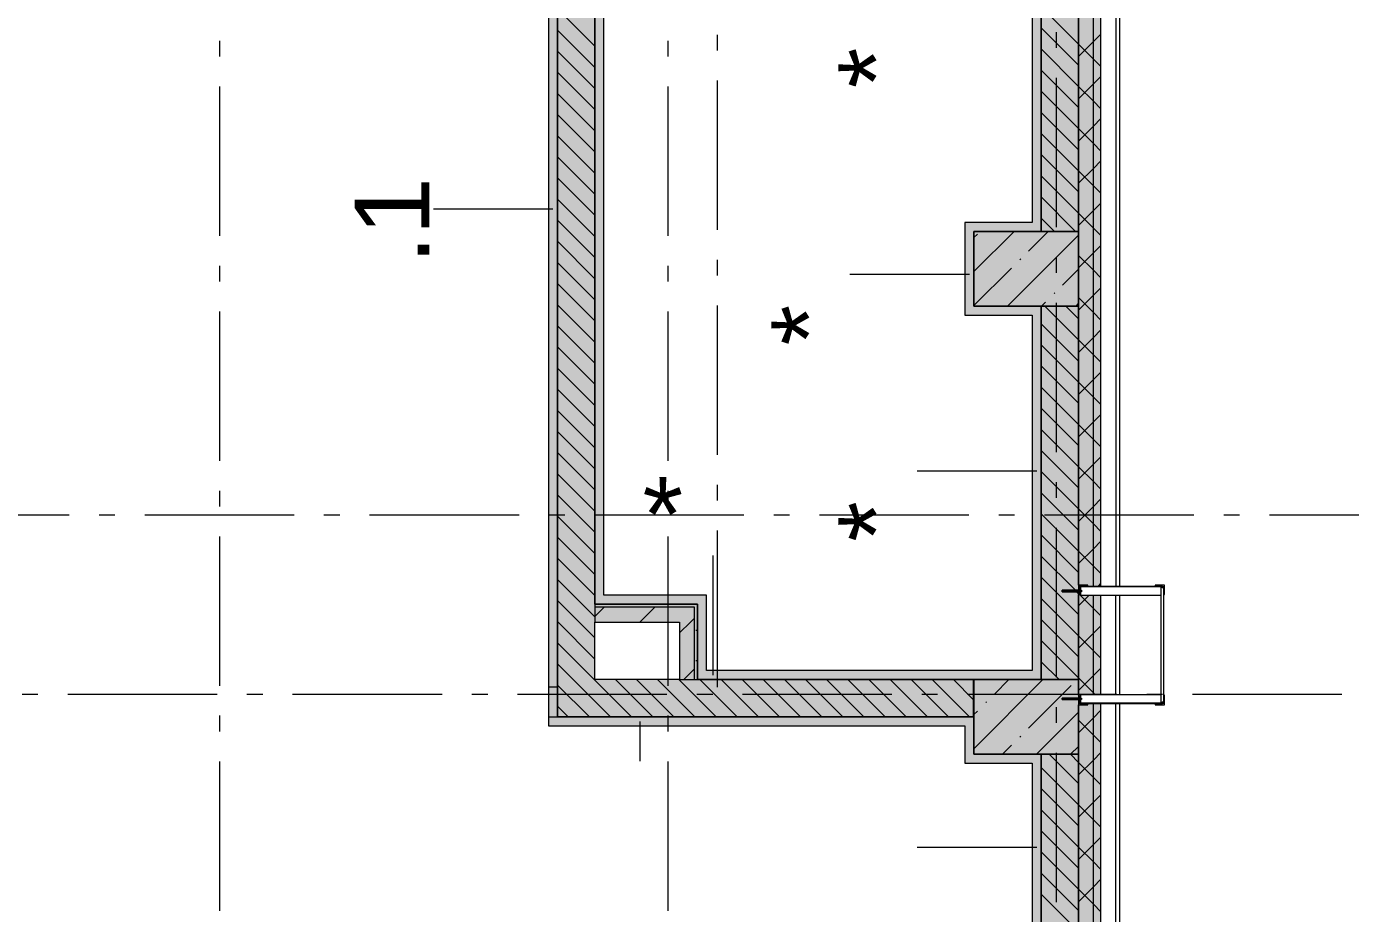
# Model space of a CAD drawing. Header units: millimetres. Extents: x -537608 to 253996, y -217170 to 186033.
# Drawn here: x -297869 to -289005, y 168456 to 174393 of the extents above; entities that cross this region are included whole.
import ezdxf

# ---------------------------------------------------------------- set-up
doc = ezdxf.new("R2010")
doc.units = ezdxf.units.MM
doc.layers.add('PDF _Геометрия', color=7, linetype='Continuous')
doc.layers.add('PDF _Текст', color=7, linetype='Continuous')
doc.layers.add('PDF _Сплошная заливка', color=7, linetype='Continuous', true_color=0xffffff)
doc.styles.add('PDF GOST-Common', font='arial.ttf')

msp = doc.modelspace()

# ---------------------------------------------------------------- hatches: boundary and pattern name
at = {"layer": 'PDF _Сплошная заливка', "transparency": 33554559}
h = msp.add_hatch(color=256, dxfattribs=at)
h.paths.add_polyline_path([(-290676.1843, 161221.2533), (-290676.1843, 162024.3157), (-290726.1845, 162024.3157), (-290726.1845, 161221.2533)], flags=0)
h.paths.add_polyline_path([(-290726.1845, 163724.3157), (-290676.1843, 163724.3157), (-290676.1843, 169859.4518), (-290726.1845, 169859.4518), (-290726.1845, 164787.9351)], flags=0)
h.paths.add_polyline_path([(-290676.1843, 169922.4514), (-290676.1843, 170584.4502), (-290726.1845, 170584.4502), (-290726.1845, 169922.4514), (-290705.921, 169922.4514)], flags=0)
h.paths.add_polyline_path([(-290726.1845, 170647.45), (-290676.1843, 170647.45), (-290676.1843, 179121.2511), (-290726.1845, 179121.2511), (-290726.1845, 170805.5026)], flags=0)
h = msp.add_hatch(color=256, dxfattribs=at)
h.paths.add_polyline_path([(-290826.1849, 161121.2529), (-290726.1845, 161121.2529), (-290726.1845, 162024.3157), (-290826.1849, 162024.3157), (-290826.1849, 161248.1888)], flags=0)
h.paths.add_polyline_path([(-290826.1849, 169853.4515), (-290811.1831, 169859.4518), (-290811.1831, 169888.1227), (-290820.1824, 169888.1227), (-290823.4119, 169859.4518)], flags=0)
h.paths.add_polyline_path([(-290726.1845, 163724.3157), (-290726.1845, 169859.4518), (-290765.4802, 169859.4518), (-290763.1809, 169853.4515), (-290826.1849, 169853.4515), (-290826.1849, 163724.3157)], flags=0)
h.paths.add_polyline_path([(-290811.1831, 169896.7818), (-290811.1831, 169922.4514), (-290726.1845, 169922.4514), (-290726.1845, 170584.4502), (-290811.1831, 170584.4502), (-290811.1831, 170610.1221), (-290820.1824, 170610.1221), (-290820.1824, 170592.752), (-290826.1849, 170590.4526), (-290826.1849, 169916.4512), (-290820.1824, 169914.1518), (-290820.1824, 169896.7818)], flags=0)
h.paths.add_polyline_path([(-290811.1831, 170618.7813), (-290813.181, 170647.45), (-290826.1849, 170653.4524), (-290820.1824, 170640.4529), (-290820.1824, 170618.7813)], flags=0)
h.paths.add_polyline_path([(-290765.4802, 170647.45), (-290726.1845, 170647.45), (-290726.1845, 179021.2507), (-290826.1849, 179021.2507), (-290826.1849, 170653.4524), (-290763.1809, 170653.4524)], flags=0)
at = {"layer": 'PDF _Сплошная заливка', "true_color": 0xd225fe, "transparency": 33554559}
msp.add_hatch(color=200, dxfattribs=at).paths.add_polyline_path([(-294374.4332, 169771.2517), (-294314.4346, 169771.2517), (-294314.4346, 178711.2512), (-294374.4332, 178711.2512), (-294374.4332, 171867.4254)])
at = {"layer": 'PDF _Сплошная заливка', "transparency": 33554559}
h = msp.add_hatch(color=256, dxfattribs=at)
h.paths.add_polyline_path([(-290880.9044, 161121.2529), (-290826.1849, 161121.2529), (-290826.1849, 161966.2527), (-291076.1773, 161966.2527), (-291076.1773, 161121.2529)], flags=0)
h.paths.add_polyline_path([(-290826.1849, 163786.2519), (-290826.1849, 164020.9045), (-291076.1773, 164020.9045), (-291076.1773, 163786.2519), (-290880.9044, 163786.2519)], flags=0)
h.paths.add_polyline_path([(-290880.9044, 164520.9064), (-290826.1849, 164520.9064), (-290826.1849, 167370.9045), (-291076.1773, 167370.9045), (-291076.1773, 164520.9064)], flags=0)
h.paths.add_polyline_path([(-290826.1849, 167870.9042), (-290826.1849, 169521.2529), (-291076.1773, 169521.2529), (-291076.1773, 167870.9042)], flags=0)
h.paths.add_polyline_path([(-291076.1773, 170021.2527), (-290826.1849, 170021.2527), (-290826.1849, 170610.1221), (-290935.1846, 170613.1577), (-290935.1846, 170618.7813), (-290826.1849, 170618.7813), (-290826.1849, 172521.2515), (-291076.1773, 172521.2515), (-291076.1773, 170097.5512)], flags=0)
h.paths.add_polyline_path([(-290826.1849, 173021.2491), (-290826.1849, 175521.2502), (-291076.1773, 175521.2502), (-291076.1773, 173021.2491)], flags=0)
h.paths.add_polyline_path([(-291076.1773, 176021.2521), (-290826.1849, 176021.2521), (-290826.1849, 178461.2503), (-291076.1773, 178461.2503), (-291076.1773, 177531.0151)], flags=0)
at = {"layer": 'PDF _Сплошная заливка', "true_color": 0x56bc34, "transparency": 33554559}
for points in [[(-291136.1843, 173021.2491), (-291136.1843, 173081.252), (-291586.1775, 173081.252), (-291586.1775, 173021.2491), (-291526.179, 173021.2491)], [(-291136.1843, 172461.253), (-291076.1773, 172461.253), (-291076.1773, 172521.2515), (-291526.179, 172521.2515), (-291526.179, 172461.253)], [(-291136.1843, 170021.2527), (-291136.1843, 170081.2512), (-293376.1775, 170081.2512), (-293376.1775, 170021.2527), (-291298.3448, 170021.2527)]]:
    msp.add_hatch(color=85, dxfattribs=at).paths.add_polyline_path(points)
at = {"layer": 'PDF _Сплошная заливка', "transparency": 33554559}
for points in [[(-293396.1828, 170506.2507), (-293376.1775, 170506.2507), (-293376.1775, 170526.2516), (-294064.4337, 170526.2516), (-294064.4337, 170506.2507)], [(-293496.1831, 170406.2503), (-293396.1828, 170406.2503), (-293396.1828, 170506.2507), (-294064.4337, 170506.2507), (-294064.4337, 170406.2503)], [(-293396.1828, 170021.2527), (-293376.1775, 170021.2527), (-293376.1775, 170506.2507), (-293396.1828, 170506.2507), (-293396.1828, 170406.2503)], [(-291586.1775, 169771.2517), (-291529.4342, 169771.2517), (-291529.4342, 170021.2527), (-294064.4337, 170021.2527), (-294064.4337, 169771.2517), (-291715.7767, 169771.2517)], [(-290826.1849, 169521.2529), (-290826.1849, 169888.1227), (-290935.1846, 169891.1583), (-290935.1846, 169896.7818), (-290826.1849, 169896.7818), (-290826.1849, 170021.2527), (-291526.179, 170021.2527), (-291526.179, 169521.2529), (-290880.9044, 169521.2529)]]:
    msp.add_hatch(color=256, dxfattribs=at).paths.add_polyline_path(points)
at = {"layer": 'PDF _Сплошная заливка', "true_color": 0xff7d7d, "transparency": 33554559}
for points in [[(-291586.1775, 169711.251), (-291586.1775, 169771.2517), (-294374.4332, 169771.2517), (-294374.4332, 169711.251), (-291715.7767, 169711.251)], [(-291136.1843, 167930.9049), (-291076.1773, 167930.9049), (-291076.1773, 169521.2529), (-291136.1843, 169521.2529), (-291136.1843, 169035.6284)]]:
    msp.add_hatch(color=11, dxfattribs=at).paths.add_polyline_path(points)

# ---------------------------------------------------------------- linework, layer by layer
at = {"layer": 'PDF _Геометрия', "lineweight": 9}
for p, q in [((-290826.1849, 179021.2507), (-290826.1849, 170653.4524)), ((-290726.1845, 170647.45), (-290726.1845, 179021.2507)), ((-290676.1843, 170647.45), (-290676.1843, 179021.2507)), ((-290576.1839, 179021.2507), (-290576.1839, 170647.45)), ((-290549.1773, 170647.45), (-290549.1773, 179021.2507)), ((-294374.4332, 178711.2512), (-294374.4332, 169771.2517)), ((-294314.4346, 178711.2512), (-294314.4346, 169771.2517)), ((-294314.4346, 169771.2517), (-294314.4346, 178711.2512)), ((-294064.4337, 178711.2512), (-294064.4337, 170526.2516)), ((-294064.4337, 170526.2516), (-294064.4337, 178711.2512)), ((-294004.4352, 170586.2501), (-294004.4352, 178711.2512)), ((-291076.1773, 175521.2502), (-291076.1773, 173021.2491)), ((-290826.1849, 173021.2491), (-290826.1849, 175521.2502)), ((-291136.1843, 175461.2517), (-291136.1843, 173081.252)), ((-291076.1773, 173021.2491), (-291076.1773, 175461.2517)), ((-290826.1849, 174274.8537), (-291076.1773, 174524.8547)), ((-294064.4337, 174260.4203), (-294314.4346, 174510.4213)), ((-294064.4337, 174118.9971), (-294314.4346, 174368.998)), ((-290826.1849, 174133.4348), (-291076.1773, 174383.4358)), ((-290826.1849, 174191.5947), (-290726.1845, 174291.5951)), ((-290726.1845, 174174.8533), (-290826.1849, 174274.8537)), ((-290726.1845, 174291.5951), (-290676.1843, 174341.5952)), ((-294064.4337, 173977.5782), (-294314.4346, 174227.5791)), ((-290826.1849, 173992.0116), (-291076.1773, 174242.0125)), ((-290676.1843, 174124.8574), (-290726.1845, 174174.8533)), ((-294064.4337, 173836.155), (-294314.4346, 174086.156)), ((-290826.1849, 173850.5926), (-291076.1773, 174100.5894)), ((-290826.1849, 173908.7525), (-290726.1845, 174008.753)), ((-290726.1845, 173892.0112), (-290826.1849, 173992.0116)), ((-290726.1845, 174008.753), (-290676.1843, 174058.7531)), ((-294064.4337, 173694.7361), (-294314.4346, 173944.737)), ((-290826.1849, 173709.1695), (-291076.1773, 173959.1704)), ((-290826.1849, 173567.7506), (-291076.1773, 173817.7472)), ((-290676.1843, 173842.011), (-290726.1845, 173892.0112)), ((-294064.4337, 173553.3128), (-294314.4346, 173803.3138)), ((-290826.1849, 173625.9105), (-290726.1845, 173725.9108)), ((-290726.1845, 173725.9108), (-290676.1843, 173775.9111)), ((-294064.4337, 173411.894), (-294314.4346, 173661.8906)), ((-290826.1849, 173426.3273), (-291076.1773, 173676.3283)), ((-290726.1845, 173609.1691), (-290826.1849, 173709.1695)), ((-290676.1843, 173559.1689), (-290726.1845, 173609.1691)), ((-294064.4337, 173270.4707), (-294314.4346, 173520.4717)), ((-290826.1849, 173284.9042), (-291076.1773, 173534.9051)), ((-290726.1845, 173443.0644), (-290676.1843, 173493.0646)), ((-294064.4337, 173129.0518), (-294314.4346, 173379.0485)), ((-290826.1849, 173143.4852), (-291076.1773, 173393.4862)), ((-290826.1849, 173343.0684), (-290726.1845, 173443.0644)), ((-290726.1845, 173326.327), (-290826.1849, 173426.3273)), ((-290676.1843, 173276.3268), (-290726.1845, 173326.327)), ((-294064.4337, 172987.6287), (-294314.4346, 173237.6296)), ((-290845.372, 173021.2491), (-291076.1773, 173252.063)), ((-290726.1845, 173160.2223), (-290676.1843, 173210.2225)), ((-294344.4382, 173169.6307), (-295144.4326, 173169.6307)), ((-290986.7866, 173021.2491), (-291076.1773, 173110.6441)), ((-290826.1849, 173060.2219), (-290726.1845, 173160.2223)), ((-290726.1845, 173043.4849), (-290826.1849, 173143.4852)), ((-294064.4337, 172846.2054), (-294314.4346, 173096.2064)), ((-291136.1843, 173081.252), (-291586.1775, 173081.252)), ((-291586.1775, 173081.252), (-291586.1775, 173021.2491)), ((-291586.1775, 173021.2491), (-291586.1775, 172461.253)), ((-291526.179, 172752.44), (-291257.3698, 173021.2491)), ((-291076.1773, 173021.2491), (-291526.179, 173021.2491)), ((-291526.179, 173021.2491), (-291526.179, 172521.2515)), ((-291526.179, 172521.2515), (-291526.179, 173021.2491)), ((-291526.179, 173021.2491), (-291136.1843, 173021.2491)), ((-291160.9606, 172889.5616), (-291029.2773, 173021.2491)), ((-291136.1843, 173021.2491), (-291076.1773, 173021.2491)), ((-291076.1773, 173021.2491), (-290826.1849, 173021.2491)), ((-290826.1849, 173021.2491), (-291076.1773, 173021.2491)), ((-290826.1849, 172521.2515), (-290826.1849, 173021.2491)), ((-290676.1843, 172993.4846), (-290726.1845, 173043.4849)), ((-294064.4337, 172704.7865), (-294314.4346, 172954.7874)), ((-291526.179, 172980.5411), (-291503.1079, 173003.6121)), ((-291301.1781, 172521.2515), (-290826.1849, 172996.2447)), ((-290726.1845, 172877.3801), (-290676.1843, 172927.3804)), ((-291217.988, 172832.5384), (-291213.2429, 172837.2793)), ((-290826.1849, 172777.3798), (-290726.1845, 172877.3801)), ((-290726.1845, 172760.6427), (-290826.1849, 172860.6431)), ((-294064.4337, 172563.3633), (-294314.4346, 172813.3643)), ((-291526.179, 172524.3432), (-291275.0068, 172775.5154)), ((-290932.8594, 172661.4648), (-290826.1849, 172768.148)), ((-290676.1843, 172710.6425), (-290726.1845, 172760.6427)), ((-294064.4337, 172421.9444), (-294314.4346, 172671.941)), ((-291556.1826, 172731.6123), (-292356.177, 172731.6123)), ((-290989.8869, 172604.4417), (-290985.1417, 172609.1825)), ((-290826.1849, 172494.5377), (-290726.1845, 172594.5381)), ((-290726.1845, 172477.8006), (-290826.1849, 172577.801)), ((-290726.1845, 172594.5381), (-290676.1843, 172644.5382)), ((-294064.4337, 172280.5212), (-294314.4346, 172530.5221)), ((-291526.179, 172521.2515), (-291076.1773, 172521.2515)), ((-291076.1773, 172521.2515), (-291526.179, 172521.2515)), ((-290826.1849, 172521.2515), (-291076.1773, 172521.2515)), ((-291076.1773, 172521.2515), (-291076.1773, 170021.2527)), ((-291076.1773, 172521.2515), (-290826.1849, 172521.2515)), ((-291076.1773, 172461.253), (-291076.1773, 172521.2515)), ((-291073.077, 172521.2515), (-291046.9143, 172547.4142)), ((-290826.1849, 172294.9589), (-291052.4775, 172521.2515)), ((-290826.1849, 172436.3778), (-290911.0543, 172521.2515)), ((-290844.9759, 172521.2515), (-290826.1849, 172540.0468)), ((-290826.1849, 170653.4524), (-290826.1849, 172521.2515)), ((-291586.1775, 172461.253), (-291526.179, 172461.253)), ((-291526.179, 172461.253), (-291136.1843, 172461.253)), ((-291136.1843, 172461.253), (-291136.1843, 170081.2512)), ((-291076.1773, 170021.2527), (-291076.1773, 172461.253)), ((-290826.1849, 172153.5357), (-291076.1773, 172403.5367)), ((-290676.1843, 172427.8004), (-290726.1845, 172477.8006)), ((-294064.4337, 172139.1023), (-294314.4346, 172389.099)), ((-290826.1849, 172211.6955), (-290726.1845, 172311.696)), ((-290726.1845, 172311.696), (-290676.1843, 172361.6961)), ((-294064.4337, 171997.6791), (-294314.4346, 172247.68)), ((-290826.1849, 172012.1125), (-291076.1773, 172262.1134)), ((-290726.1845, 172194.9585), (-290826.1849, 172294.9589)), ((-290676.1843, 172144.9583), (-290726.1845, 172194.9585)), ((-294064.4337, 171856.2558), (-294314.4346, 172106.2569)), ((-290826.1849, 171870.6936), (-291076.1773, 172120.6945)), ((-290726.1845, 172028.8539), (-290676.1843, 172078.854)), ((-294064.4337, 171714.837), (-294314.4346, 171964.8379)), ((-290826.1849, 171729.2704), (-291076.1773, 171979.2713)), ((-290826.1849, 171928.8534), (-290726.1845, 172028.8539)), ((-290726.1845, 171912.1121), (-290826.1849, 172012.1125)), ((-290676.1843, 171862.1162), (-290726.1845, 171912.1121)), ((-294064.4337, 171573.4137), (-294314.4346, 171823.4147)), ((-290826.1849, 171587.8515), (-291076.1773, 171837.8481)), ((-290726.1845, 171746.0117), (-290676.1843, 171796.0119)), ((-290826.1849, 171446.4282), (-291076.1773, 171696.4292)), ((-290826.1849, 171646.0114), (-290726.1845, 171746.0117)), ((-290726.1845, 171629.27), (-290826.1849, 171729.2704)), ((-294064.4337, 171431.9948), (-294314.4346, 171681.9958)), ((-290676.1843, 171579.2698), (-290726.1845, 171629.27)), ((-294064.4337, 171290.5717), (-294314.4346, 171540.5726)), ((-290826.1849, 171305.0094), (-291076.1773, 171555.006)), ((-290726.1845, 171463.1696), (-290676.1843, 171513.1698)), ((-290826.1849, 171363.1692), (-290726.1845, 171463.1696)), ((-290726.1845, 171346.4279), (-290826.1849, 171446.4282)), ((-294064.4337, 171149.1527), (-294314.4346, 171399.1494)), ((-291106.1808, 171417.5528), (-291906.1839, 171417.5528)), ((-290826.1849, 171163.5861), (-291076.1773, 171413.5871)), ((-290676.1843, 171296.4277), (-290726.1845, 171346.4279)), ((-294064.4337, 171007.7295), (-294314.4346, 171257.7305)), ((-290826.1849, 171022.1629), (-291076.1773, 171272.1638)), ((-290826.1849, 171080.3271), (-290726.1845, 171180.3232)), ((-290726.1845, 171063.5857), (-290826.1849, 171163.5861)), ((-290726.1845, 171180.3232), (-290676.1843, 171230.3234)), ((-294064.4337, 170866.3063), (-294314.4346, 171116.3073)), ((-290826.1849, 170880.744), (-291076.1773, 171130.745)), ((-290676.1843, 171013.5855), (-290726.1845, 171063.5857)), ((-294064.4337, 170724.8874), (-294314.4346, 170974.8883)), ((-290826.1849, 170739.3208), (-291076.1773, 170989.3218)), ((-290826.1849, 170797.4807), (-290726.1845, 170897.4811)), ((-290726.1845, 170897.4811), (-290676.1843, 170947.4813)), ((-294064.4337, 170583.4642), (-294314.4346, 170833.4652)), ((-293271.0617, 170051.252), (-293271.0617, 170851.2529)), ((-290845.2342, 170616.9512), (-291076.1773, 170847.9028)), ((-290726.1845, 170780.7436), (-290826.1849, 170880.744)), ((-290676.1843, 170730.7434), (-290726.1845, 170780.7436)), ((-294064.4337, 170442.0453), (-294314.4346, 170692.0462)), ((-290826.1849, 170456.4787), (-291076.1773, 170706.4797)), ((-290693.3735, 170647.45), (-290676.1843, 170664.6391)), ((-294064.4337, 170300.6221), (-294314.4346, 170550.623)), ((-293376.1775, 170586.2501), (-294004.4352, 170586.2501)), ((-293316.179, 170586.2501), (-293376.1775, 170586.2501)), ((-293316.179, 170081.2512), (-293316.179, 170586.2501)), ((-290826.1849, 170315.0598), (-291076.1773, 170565.0564)), ((-290826.1849, 170597.9019), (-290840.5494, 170612.275)), ((-290826.1849, 170021.2527), (-290826.1849, 170590.4526)), ((-290826.1849, 170590.4526), (-290826.1849, 169916.4512)), ((-290826.1849, 170514.6385), (-290756.3689, 170584.4502)), ((-290726.1845, 170497.9015), (-290820.7939, 170592.5152)), ((-290726.1845, 169922.4514), (-290726.1845, 170584.4502)), ((-290676.1843, 169922.4514), (-290676.1843, 170584.4502)), ((-290576.1839, 169922.4514), (-290576.1839, 170584.4502)), ((-290549.1773, 169922.4514), (-290549.1773, 170584.4502)), ((-294064.4337, 170526.2516), (-293376.1775, 170526.2516)), ((-294004.4352, 170526.2516), (-294064.4337, 170526.2516)), ((-294064.4337, 170526.2516), (-294064.4337, 170506.2507)), ((-294064.4337, 170444.2241), (-294002.4114, 170506.2507)), ((-293396.1828, 170506.2507), (-294064.4337, 170506.2507)), ((-294064.4337, 170506.2507), (-294064.4337, 170406.2503)), ((-293376.1775, 170526.2516), (-294004.4352, 170526.2516)), ((-293762.9943, 170406.2503), (-293662.994, 170506.2507)), ((-293396.1828, 170406.2503), (-293396.1828, 170506.2507)), ((-293376.1775, 170526.2516), (-293376.1775, 170506.2507)), ((-293376.1775, 170081.2512), (-293376.1775, 170526.2516)), ((-293376.1775, 170506.2507), (-293376.1775, 170406.2503)), ((-290676.1843, 170447.9013), (-290726.1845, 170497.9015)), ((-294064.4337, 170159.2031), (-294314.4346, 170409.1999)), ((-294064.4337, 170021.2527), (-294064.4337, 170406.2503)), ((-294064.4337, 170406.2503), (-293496.1831, 170406.2503)), ((-293496.1831, 170333.657), (-293423.5855, 170406.2503)), ((-293496.1831, 170406.2503), (-293496.1831, 170021.2527)), ((-293423.5855, 170406.2503), (-293396.1828, 170433.6574)), ((-293396.1828, 170021.2527), (-293396.1828, 170406.2503)), ((-293376.1775, 170406.2503), (-293376.1775, 170021.2527)), ((-290826.1849, 170173.6365), (-291076.1773, 170423.6376)), ((-290726.1845, 170331.7969), (-290676.1843, 170381.797)), ((-294064.4337, 170017.78), (-294314.4346, 170267.7809)), ((-290826.1849, 170032.2155), (-291076.1773, 170282.2143)), ((-290826.1849, 170231.7964), (-290726.1845, 170331.7969)), ((-290726.1845, 170215.0594), (-290826.1849, 170315.0598)), ((-290676.1843, 170165.0592), (-290726.1845, 170215.0594)), ((-294064.4337, 169876.3589), (-294314.4346, 170126.3599)), ((-293469.1765, 170021.2527), (-293396.1828, 170094.2442)), ((-290956.6367, 170021.2527), (-291076.1773, 170140.7954)), ((-290726.1845, 170048.9547), (-290676.1843, 170098.9549)), ((-293496.1831, 170021.2527), (-294064.4337, 170021.2527)), ((-293817.9119, 169771.2517), (-294064.4337, 170017.78)), ((-293676.4887, 169771.2517), (-293926.4896, 170021.2527)), ((-293535.0655, 169771.2517), (-293785.0664, 170021.2527)), ((-293393.6423, 169771.2517), (-293643.6432, 170021.2527)), ((-293252.219, 169771.2517), (-293502.22, 170021.2527)), ((-293496.1831, 170021.2527), (-293396.1828, 170021.2527)), ((-293396.1828, 170021.2527), (-293376.1775, 170021.2527)), ((-293376.1775, 170021.2527), (-293376.1775, 170081.2512)), ((-293376.1775, 170021.2527), (-291529.4342, 170021.2527)), ((-291529.4342, 170021.2527), (-293376.1775, 170021.2527)), ((-293110.8045, 169771.2517), (-293360.8054, 170021.2527)), ((-291136.1843, 170081.2512), (-293316.179, 170081.2512)), ((-292969.3812, 169771.2517), (-293219.3822, 170021.2527)), ((-292827.958, 169771.2517), (-293077.959, 170021.2527)), ((-292686.5348, 169771.2517), (-292936.5358, 170021.2527)), ((-292545.1202, 169771.2517), (-292795.1126, 170021.2527)), ((-292403.697, 169771.2517), (-292653.6979, 170021.2527)), ((-292262.2738, 169771.2517), (-292512.2748, 170021.2527)), ((-292120.8506, 169771.2517), (-292370.8515, 170021.2527)), ((-291979.4274, 169771.2517), (-292229.4283, 170021.2527)), ((-291838.0128, 169771.2517), (-292088.0137, 170021.2527)), ((-291696.5896, 169771.2517), (-291946.5905, 170021.2527)), ((-291555.1663, 169771.2517), (-291805.1673, 170021.2527)), ((-291529.4342, 169886.9428), (-291663.7441, 170021.2527)), ((-291529.4342, 170021.2527), (-291136.1843, 170021.2527)), ((-291529.4342, 169771.2517), (-291529.4342, 170021.2527)), ((-291526.179, 170015.261), (-291520.1938, 170021.2527)), ((-291526.179, 169559.0631), (-291063.9915, 170021.2527)), ((-291076.1773, 170021.2527), (-291526.179, 170021.2527)), ((-291526.179, 170021.2527), (-291526.179, 169521.2529)), ((-291389.0617, 169924.2837), (-291292.0926, 170021.2527)), ((-291136.1843, 170021.2527), (-291076.1773, 170021.2527)), ((-291076.1773, 170021.2527), (-290826.1849, 170021.2527)), ((-290826.1849, 170021.2527), (-291076.1773, 170021.2527)), ((-290826.1849, 169948.9544), (-290726.1845, 170048.9547)), ((-290726.1845, 169932.2151), (-290826.1849, 170032.2155)), ((-290826.1849, 169916.4512), (-290826.1849, 170021.2527)), ((-294314.4346, 169971.2525), (-294374.4332, 169971.2525)), ((-294374.4332, 169971.2525), (-294374.4332, 169771.2517)), ((-294100.7497, 169771.2517), (-294314.4346, 169984.9388)), ((-294314.4346, 169771.2517), (-294314.4346, 169971.2525)), ((-291160.9606, 169696.1847), (-290875.8406, 169981.3068)), ((-290716.4187, 169922.4514), (-290726.1845, 169932.2151)), ((-294242.1729, 169771.2517), (-294314.4346, 169843.5156)), ((-293959.3264, 169771.2517), (-294064.4337, 169876.3589)), ((-291446.0805, 169867.2584), (-291441.344, 169871.9992)), ((-290826.1849, 169521.2529), (-290826.1849, 169853.4515)), ((-290826.1849, 169853.4515), (-290826.1849, 163724.3157)), ((-290726.1845, 163724.3157), (-290726.1845, 169859.4518)), ((-290676.1843, 163724.3157), (-290676.1843, 169859.4518)), ((-290576.1839, 163724.3157), (-290576.1839, 169859.4518)), ((-290549.1773, 163724.3157), (-290549.1773, 169859.4518)), ((-294374.4332, 169771.2517), (-294374.4332, 169711.251)), ((-294374.4332, 169771.2517), (-294314.4346, 169771.2517)), ((-294374.4332, 169771.2517), (-294314.4346, 169771.2517)), ((-294314.4346, 169771.2517), (-294064.4337, 169771.2517)), ((-294064.4337, 169771.2517), (-294314.4346, 169771.2517)), ((-294064.4337, 169771.2517), (-291586.1775, 169771.2517)), ((-291586.1775, 169771.2517), (-294064.4337, 169771.2517)), ((-293763.4939, 169741.2525), (-293763.4939, 169475.1022)), ((-291526.179, 169771.2517), (-291586.1775, 169771.2517)), ((-291586.1775, 169771.2517), (-291529.4342, 169771.2517)), ((-291526.179, 169787.162), (-291503.1079, 169810.2331)), ((-291526.179, 169521.2529), (-291526.179, 169771.2517)), ((-291107.7999, 169521.2529), (-290826.1849, 169802.8657)), ((-290826.1849, 169666.1123), (-290726.1845, 169766.1126)), ((-290726.1845, 169649.373), (-290826.1849, 169749.3734)), ((-290726.1845, 169766.1126), (-290676.1843, 169816.1107)), ((-294374.4332, 169711.251), (-291586.1775, 169711.251)), ((-291586.1775, 169711.251), (-291586.1775, 169521.2529)), ((-290676.1843, 169599.3728), (-290726.1845, 169649.373)), ((-291335.8923, 169521.2529), (-291275.0068, 169582.1362)), ((-291217.988, 169639.1594), (-291213.2429, 169643.9023)), ((-290879.6987, 169521.2529), (-290826.1849, 169574.7667)), ((-291586.1775, 169521.2529), (-291586.1775, 169461.2522)), ((-291526.179, 169521.2529), (-291076.1773, 169521.2529)), ((-291136.1843, 169521.2529), (-291526.179, 169521.2529)), ((-291076.1773, 169521.2529), (-291136.1843, 169521.2529)), ((-290826.1849, 169521.2529), (-291076.1773, 169521.2529)), ((-291076.1773, 169521.2529), (-291076.1773, 167870.9042)), ((-291076.1773, 169521.2529), (-290826.1849, 169521.2529)), ((-291076.1773, 167930.9049), (-291076.1773, 169521.2529)), ((-290826.1849, 169325.1081), (-291022.3276, 169521.2529)), ((-290826.1849, 169466.5291), (-290880.9044, 169521.2529)), ((-290826.1849, 167870.9042), (-290826.1849, 169521.2529)), ((-290826.1849, 169383.2701), (-290726.1845, 169483.2683)), ((-290726.1845, 169483.2683), (-290676.1843, 169533.2685)), ((-291586.1775, 169461.2522), (-291136.1843, 169461.2522)), ((-291136.1843, 169461.2522), (-291136.1843, 167930.9049)), ((-290826.1849, 169183.687), (-291076.1773, 169433.688)), ((-290726.1845, 169366.5309), (-290826.1849, 169466.5291)), ((-290826.1849, 169042.266), (-291076.1773, 169292.2669)), ((-290676.1843, 169316.5307), (-290726.1845, 169366.5309)), ((-290726.1845, 169200.4262), (-290676.1843, 169250.4264)), ((-290826.1849, 168900.8449), (-291076.1773, 169150.8459)), ((-290826.1849, 169100.4258), (-290726.1845, 169200.4262)), ((-290726.1845, 169083.6866), (-290826.1849, 169183.687)), ((-290676.1843, 169033.6886), (-290726.1845, 169083.6866)), ((-290826.1849, 168759.4238), (-291076.1773, 169009.4227)), ((-290726.1845, 168917.5841), (-290676.1843, 168967.5843)), ((-291106.1808, 168898.5843), (-291906.1839, 168898.5843)), ((-290826.1849, 168618.0028), (-291076.1773, 168868.0016)), ((-290826.1849, 168817.5837), (-290726.1845, 168917.5841)), ((-290726.1845, 168800.8445), (-290826.1849, 168900.8449)), ((-290676.1843, 168750.8443), (-290726.1845, 168800.8445)), ((-290826.1849, 168476.5817), (-291076.1773, 168726.5806)), ((-290726.1845, 168634.742), (-290676.1843, 168684.74)), ((-290826.1849, 168335.1585), (-291076.1773, 168585.1594)), ((-290826.1849, 168534.7416), (-290726.1845, 168634.742)), ((-290726.1845, 168518.0024), (-290826.1849, 168618.0028)), ((-290676.1843, 168468.0022), (-290726.1845, 168518.0024))]:
    msp.add_line(p, q, dxfattribs=at)
at = {"layer": 'PDF _Геометрия', "color": 253, "lineweight": 9, "true_color": 0xaaaaaa}
for p, q in [((-290976.1855, 174355.443), (-290976.1855, 174249.6125)), ((-296576.1812, 174297.5846), (-296576.1812, 174191.754)), ((-293576.1782, 174297.5846), (-293576.1782, 174191.754)), ((-293246.1822, 174337.4572), (-293246.1822, 174231.6224)), ((-296576.1812, 173991.7532), (-296576.1812, 172991.7537)), ((-293576.1782, 173991.7532), (-293576.1782, 172991.7537)), ((-293246.1822, 174031.6259), (-293246.1822, 173031.6264)), ((-290976.1855, 174049.6117), (-290976.1855, 173049.6122)), ((-290976.1855, 172849.6114), (-290976.1855, 172743.7765)), ((-296576.1812, 172791.7529), (-296576.1812, 172685.918)), ((-293576.1782, 172791.7529), (-293576.1782, 172685.918)), ((-293246.1822, 172831.6256), (-293246.1822, 172725.7907)), ((-296576.1812, 172485.9172), (-296576.1812, 171485.9177)), ((-293576.1782, 172485.9172), (-293576.1782, 171485.9177)), ((-293246.1822, 172525.79), (-293246.1822, 171525.7904)), ((-290976.1855, 172543.7758), (-290976.1855, 171543.7762)), ((-290976.1855, 171343.7797), (-290976.1855, 171237.9448)), ((-296576.1812, 171285.9213), (-296576.1812, 171180.0864)), ((-293576.1782, 171285.9213), (-293576.1782, 171180.0864)), ((-293246.1822, 171325.7896), (-293246.1822, 171219.959)), ((-297583.1778, 171121.2504), (-298583.1731, 171121.2504)), ((-297277.3379, 171121.2504), (-297383.1771, 171121.2504)), ((-296077.3418, 171121.2504), (-297077.3371, 171121.2504)), ((-295771.5105, 171121.2504), (-295877.3411, 171121.2504)), ((-294571.5059, 171121.2504), (-295571.5097, 171121.2504)), ((-294265.6746, 171121.2504), (-294371.5051, 171121.2504)), ((-293065.6785, 171121.2504), (-294065.6738, 171121.2504)), ((-292759.8386, 171121.2504), (-292865.6778, 171121.2504)), ((-291559.8426, 171121.2504), (-292559.8464, 171121.2504)), ((-291254.0112, 171121.2504), (-291359.8418, 171121.2504)), ((-290054.0066, 171121.2504), (-291054.0105, 171121.2504)), ((-289748.1753, 171121.2504), (-289854.0058, 171121.2504)), ((-288548.1792, 171121.2504), (-289548.1745, 171121.2504)), ((-296576.1812, 170980.0856), (-296576.1812, 169980.086)), ((-293576.1782, 170980.0856), (-293576.1782, 169980.086)), ((-293246.1822, 171019.9583), (-293246.1822, 169971.2525)), ((-290976.1855, 171037.9441), (-290976.1855, 170037.9445)), ((-290826.1849, 170653.4524), (-290826.1849, 170590.4526)), ((-290763.1809, 170653.4524), (-290826.1849, 170653.4524)), ((-290819.9413, 170642.2613), (-290820.1824, 170640.4529)), ((-290820.1824, 170640.4529), (-290819.9413, 170642.2613)), ((-290820.1824, 170592.752), (-290820.1824, 170640.4529)), ((-290820.1824, 170622.4499), (-290816.178, 170622.4499)), ((-290816.178, 170622.4499), (-290820.1824, 170622.4499)), ((-290816.178, 170622.4499), (-290820.1824, 170622.4499)), ((-290819.2438, 170643.9536), (-290819.9413, 170642.2613)), ((-290819.9413, 170642.2613), (-290819.2438, 170643.9536)), ((-290818.1329, 170645.4003), (-290819.2438, 170643.9536)), ((-290819.2438, 170643.9536), (-290818.1329, 170645.4003)), ((-290816.6775, 170646.5156), (-290818.1329, 170645.4003)), ((-290818.1329, 170645.4003), (-290816.6775, 170646.5156)), ((-290814.9895, 170647.2131), (-290816.6775, 170646.5156)), ((-290816.6775, 170646.5156), (-290814.9895, 170647.2131)), ((-290816.178, 170622.1786), (-290816.178, 170622.4499)), ((-290816.178, 170622.4499), (-290816.178, 170622.1786)), ((-290816.178, 170622.1786), (-290816.178, 170622.4499)), ((-290816.178, 170622.4499), (-290816.178, 170622.1786)), ((-290816.178, 170622.1786), (-290816.178, 170622.4499)), ((-290816.178, 170622.4499), (-290816.178, 170622.1786)), ((-290816.178, 170621.382), (-290816.178, 170622.1786)), ((-290816.178, 170622.1786), (-290816.178, 170621.382)), ((-290816.178, 170621.382), (-290816.178, 170622.1786)), ((-290816.178, 170622.1786), (-290816.178, 170621.382)), ((-290816.178, 170621.382), (-290816.178, 170622.1786)), ((-290816.178, 170622.1786), (-290816.178, 170621.382)), ((-290816.178, 170620.1075), (-290816.178, 170621.382)), ((-290816.178, 170621.382), (-290816.178, 170620.1075)), ((-290816.178, 170620.1075), (-290816.178, 170621.382)), ((-290816.178, 170621.382), (-290816.178, 170620.1075)), ((-290816.178, 170620.1075), (-290816.178, 170621.382)), ((-290816.178, 170621.382), (-290816.178, 170620.1075)), ((-290816.178, 170618.4497), (-290816.178, 170620.1075)), ((-290816.178, 170620.1075), (-290816.178, 170618.4497)), ((-290816.178, 170618.4497), (-290816.178, 170620.1075)), ((-290816.178, 170620.1075), (-290816.178, 170618.4497)), ((-290816.178, 170618.4497), (-290816.178, 170620.1075)), ((-290816.178, 170620.1075), (-290816.178, 170618.4497)), ((-290813.181, 170647.45), (-290814.9895, 170647.2131)), ((-290814.9895, 170647.2131), (-290813.181, 170647.45)), ((-290813.181, 170647.45), (-290765.4802, 170647.45)), ((-290811.1831, 170617.9889), (-290811.1831, 170647.45)), ((-290266.1845, 170641.4518), (-290811.1831, 170641.4518)), ((-290765.4802, 170647.45), (-290764.886, 170647.5318)), ((-290765.4802, 170647.45), (-290266.1845, 170647.45)), ((-290764.886, 170647.5318), (-290764.3348, 170647.76)), ((-290764.3348, 170647.76), (-290763.8526, 170648.126)), ((-290763.8526, 170648.126), (-290763.4909, 170648.5996)), ((-290763.4909, 170648.5996), (-290763.2584, 170649.1551)), ((-290763.2584, 170649.1551), (-290763.1809, 170649.7537)), ((-290763.1809, 170649.7537), (-290763.1809, 170653.4524)), ((-290274.8738, 170637.4516), (-290275.1838, 170637.4516)), ((-290275.1838, 170637.4516), (-290275.1838, 169869.4522)), ((-290273.9782, 170637.4516), (-290274.8738, 170637.4516)), ((-290272.5486, 170637.4516), (-290273.9782, 170637.4516)), ((-290270.6798, 170637.4516), (-290272.5486, 170637.4516)), ((-290268.5096, 170637.4516), (-290270.6798, 170637.4516)), ((-290266.1845, 170637.4516), (-290268.5096, 170637.4516)), ((-290266.1845, 170647.45), (-290266.1845, 170637.4516)), ((-290266.1845, 170637.4516), (-290263.8507, 170637.4516)), ((-290263.8507, 170637.4516), (-290261.6805, 170637.4516)), ((-290261.6805, 170637.4516), (-290259.8203, 170637.4516)), ((-290259.8203, 170637.4516), (-290258.3908, 170637.4516)), ((-290258.3908, 170637.4516), (-290257.4865, 170637.4516)), ((-290257.4865, 170637.4516), (-290257.1851, 170637.4516)), ((-290257.1851, 170637.4516), (-290257.1851, 169869.4522)), ((-290935.1846, 170619.4529), (-290826.1849, 170619.4529)), ((-290826.1849, 170619.4529), (-290935.1846, 170619.4529)), ((-290935.1846, 170619.2807), (-290935.1846, 170619.4529)), ((-290935.1846, 170619.4529), (-290935.1846, 170619.2807)), ((-290935.1846, 170619.2807), (-290935.1846, 170619.4529)), ((-290935.1846, 170619.4529), (-290935.1846, 170619.2807)), ((-290826.1849, 170619.4529), (-290935.1846, 170619.4529)), ((-290935.1846, 170619.2807), (-290935.1846, 170619.4529)), ((-290935.1846, 170619.4529), (-290935.1846, 170619.2807)), ((-290935.1846, 170618.7813), (-290935.1846, 170619.2807)), ((-290935.1846, 170619.2807), (-290935.1846, 170618.7813)), ((-290935.1846, 170618.7813), (-290935.1846, 170619.2807)), ((-290935.1846, 170619.2807), (-290935.1846, 170618.7813)), ((-290935.1846, 170618.7813), (-290935.1846, 170619.2807)), ((-290935.1846, 170619.2807), (-290935.1846, 170618.7813)), ((-290935.1846, 170617.9889), (-290935.1846, 170618.7813)), ((-290935.1846, 170616.9512), (-290935.1846, 170617.9889)), ((-290935.1846, 170615.7456), (-290935.1846, 170616.9512)), ((-290935.1846, 170614.4538), (-290935.1846, 170615.7456)), ((-290935.1846, 170613.1577), (-290935.1846, 170614.4538)), ((-290935.1846, 170611.9521), (-290935.1846, 170613.1577)), ((-290935.1846, 170610.9144), (-290935.1846, 170611.9521)), ((-290935.1846, 170610.1221), (-290935.1846, 170610.9144)), ((-290935.1846, 170609.6226), (-290935.1846, 170610.1221)), ((-290935.1846, 170610.1221), (-290935.1846, 170609.6226)), ((-290935.1846, 170609.6226), (-290935.1846, 170610.1221)), ((-290935.1846, 170610.1221), (-290935.1846, 170609.6226)), ((-290935.1846, 170609.6226), (-290935.1846, 170610.1221)), ((-290935.1846, 170610.1221), (-290935.1846, 170609.6226)), ((-290935.1846, 170609.4504), (-290935.1846, 170609.6226)), ((-290935.1846, 170609.6226), (-290935.1846, 170609.4504)), ((-290935.1846, 170609.4504), (-290935.1846, 170609.6226)), ((-290935.1846, 170609.6226), (-290935.1846, 170609.4504)), ((-290935.1846, 170609.4504), (-290935.1846, 170609.6226)), ((-290935.1846, 170609.6226), (-290935.1846, 170609.4504)), ((-290826.1849, 170609.4504), (-290935.1846, 170609.4504)), ((-290935.1846, 170609.4504), (-290826.1849, 170609.4504)), ((-290826.1849, 170609.4504), (-290935.1846, 170609.4504)), ((-290826.1849, 170590.4526), (-290822.4818, 170590.4526)), ((-290822.4818, 170590.4526), (-290821.8876, 170590.5302)), ((-290821.8876, 170590.5302), (-290821.3279, 170590.7584)), ((-290821.3279, 170590.7584), (-290820.8542, 170591.1244)), ((-290820.8542, 170591.1244), (-290820.4925, 170591.6024)), ((-290820.4925, 170591.6024), (-290820.26, 170592.1578)), ((-290820.26, 170592.1578), (-290820.1824, 170592.752)), ((-290820.1824, 170619.4529), (-290811.1831, 170619.4529)), ((-290811.1831, 170619.4529), (-290820.1824, 170619.4529)), ((-290820.1824, 170619.4529), (-290806.1797, 170619.4529)), ((-290806.1797, 170609.4504), (-290820.1824, 170609.4504)), ((-290820.1824, 170609.4504), (-290811.1831, 170609.4504)), ((-290811.1831, 170609.4504), (-290820.1824, 170609.4504)), ((-290820.1824, 170606.4534), (-290816.178, 170606.4534)), ((-290816.178, 170606.4534), (-290820.1824, 170606.4534)), ((-290820.1824, 170606.4534), (-290816.178, 170606.4534)), ((-290816.178, 170616.5206), (-290816.178, 170618.4497)), ((-290816.178, 170614.4538), (-290816.178, 170616.5206)), ((-290816.178, 170612.3827), (-290816.178, 170614.4538)), ((-290816.178, 170610.4536), (-290816.178, 170612.3827)), ((-290816.178, 170608.7958), (-290816.178, 170610.4536)), ((-290816.178, 170610.4536), (-290816.178, 170608.7958)), ((-290816.178, 170608.7958), (-290816.178, 170610.4536)), ((-290816.178, 170610.4536), (-290816.178, 170608.7958)), ((-290816.178, 170608.7958), (-290816.178, 170610.4536)), ((-290816.178, 170610.4536), (-290816.178, 170608.7958)), ((-290816.178, 170607.5256), (-290816.178, 170608.7958)), ((-290816.178, 170608.7958), (-290816.178, 170607.5256)), ((-290816.178, 170607.5256), (-290816.178, 170608.7958)), ((-290816.178, 170608.7958), (-290816.178, 170607.5256)), ((-290816.178, 170607.5256), (-290816.178, 170608.7958)), ((-290816.178, 170608.7958), (-290816.178, 170607.5256)), ((-290816.178, 170606.7247), (-290816.178, 170607.5256)), ((-290816.178, 170607.5256), (-290816.178, 170606.7247)), ((-290816.178, 170606.7247), (-290816.178, 170607.5256)), ((-290816.178, 170607.5256), (-290816.178, 170606.7247)), ((-290816.178, 170606.7247), (-290816.178, 170607.5256)), ((-290816.178, 170607.5256), (-290816.178, 170606.7247)), ((-290816.178, 170606.4534), (-290816.178, 170606.7247)), ((-290816.178, 170606.7247), (-290816.178, 170606.4534)), ((-290816.178, 170606.4534), (-290816.178, 170606.7247)), ((-290816.178, 170606.7247), (-290816.178, 170606.4534)), ((-290816.178, 170606.4534), (-290816.178, 170606.7247)), ((-290816.178, 170606.7247), (-290816.178, 170606.4534)), ((-290811.1831, 170584.4502), (-290811.1831, 170610.9574)), ((-290273.9782, 170584.4502), (-290811.1831, 170584.4502)), ((-290806.1797, 170619.2807), (-290806.1797, 170619.4529)), ((-290806.1797, 170619.4529), (-290806.1797, 170619.2807)), ((-290806.1797, 170618.7813), (-290806.1797, 170619.2807)), ((-290806.1797, 170619.2807), (-290806.1797, 170618.7813)), ((-290806.1797, 170618.7813), (-290806.1797, 170617.9889)), ((-290806.1797, 170617.9889), (-290806.1797, 170616.9512)), ((-290806.1797, 170616.9512), (-290806.1797, 170615.7456)), ((-290806.1797, 170615.7456), (-290806.1797, 170614.4538)), ((-290806.1797, 170614.4538), (-290806.1797, 170613.1577)), ((-290806.1797, 170613.1577), (-290806.1797, 170611.9521)), ((-290806.1797, 170611.9521), (-290806.1797, 170610.9144)), ((-290806.1797, 170610.9144), (-290806.1797, 170610.1221)), ((-290806.1797, 170610.1221), (-290806.1797, 170609.6226)), ((-290806.1797, 170610.1221), (-290806.1797, 170609.6226)), ((-290806.1797, 170609.6226), (-290806.1797, 170609.4504)), ((-290806.1797, 170609.6226), (-290806.1797, 170609.4504)), ((-297792.7549, 169921.2523), (-297898.5941, 169921.2523)), ((-296592.759, 169921.2523), (-297592.7542, 169921.2523)), ((-296286.9276, 169921.2523), (-296392.7582, 169921.2523)), ((-295086.923, 169921.2523), (-296086.9268, 169921.2523)), ((-294781.0916, 169921.2523), (-294886.9222, 169921.2523)), ((-293581.0956, 169921.2523), (-294581.0908, 169921.2523)), ((-293275.2556, 169921.2523), (-293381.0948, 169921.2523)), ((-292075.2597, 169921.2523), (-293075.2549, 169921.2523)), ((-291769.4283, 169921.2523), (-291875.2589, 169921.2523)), ((-290569.4237, 169921.2523), (-291569.4275, 169921.2523)), ((-290822.4818, 169916.4512), (-290826.1849, 169916.4512)), ((-290826.1849, 169916.4512), (-290826.1849, 169853.4515)), ((-290821.8876, 169916.3737), (-290822.4818, 169916.4512)), ((-290821.3279, 169916.1433), (-290821.8876, 169916.3737)), ((-290820.8542, 169915.7773), (-290821.3279, 169916.1433)), ((-290820.4925, 169915.3016), (-290820.8542, 169915.7773)), ((-290820.26, 169914.7461), (-290820.4925, 169915.3016)), ((-290820.1824, 169914.1518), (-290820.26, 169914.7461)), ((-290820.1824, 169866.451), (-290820.1824, 169914.1518)), ((-290811.1831, 169895.9874), (-290811.1831, 169922.4514)), ((-290811.1831, 169922.4514), (-290273.8748, 169922.4514)), ((-290263.5923, 169921.2523), (-290369.4229, 169921.2523)), ((-289063.5963, 169921.2523), (-290063.5915, 169921.2523)), ((-290976.1855, 169837.9438), (-290976.1855, 169732.111)), ((-290935.1846, 169897.4514), (-290826.1849, 169897.4514)), ((-290826.1849, 169897.4514), (-290935.1846, 169897.4514)), ((-290935.1846, 169897.2813), (-290935.1846, 169897.4514)), ((-290935.1846, 169897.4514), (-290935.1846, 169897.2813)), ((-290935.1846, 169897.2813), (-290935.1846, 169897.4514)), ((-290935.1846, 169897.4514), (-290935.1846, 169897.2813)), ((-290826.1849, 169897.4514), (-290935.1846, 169897.4514)), ((-290935.1846, 169897.2813), (-290935.1846, 169897.4514)), ((-290935.1846, 169897.4514), (-290935.1846, 169897.2813)), ((-290935.1846, 169896.7818), (-290935.1846, 169897.2813)), ((-290935.1846, 169897.2813), (-290935.1846, 169896.7818)), ((-290935.1846, 169896.7818), (-290935.1846, 169897.2813)), ((-290935.1846, 169897.2813), (-290935.1846, 169896.7818)), ((-290935.1846, 169896.7818), (-290935.1846, 169897.2813)), ((-290935.1846, 169897.2813), (-290935.1846, 169896.7818)), ((-290935.1846, 169895.9874), (-290935.1846, 169896.7818)), ((-290935.1846, 169894.9518), (-290935.1846, 169895.9874)), ((-290935.1846, 169893.7462), (-290935.1846, 169894.9518)), ((-290935.1846, 169892.4523), (-290935.1846, 169893.7462)), ((-290935.1846, 169891.1583), (-290935.1846, 169892.4523)), ((-290935.1846, 169889.9527), (-290935.1846, 169891.1583)), ((-290935.1846, 169888.9171), (-290935.1846, 169889.9527)), ((-290935.1846, 169888.1227), (-290935.1846, 169888.9171)), ((-290935.1846, 169887.6232), (-290935.1846, 169888.1227)), ((-290935.1846, 169888.1227), (-290935.1846, 169887.6232)), ((-290935.1846, 169887.6232), (-290935.1846, 169888.1227)), ((-290935.1846, 169888.1227), (-290935.1846, 169887.6232)), ((-290935.1846, 169887.6232), (-290935.1846, 169888.1227)), ((-290935.1846, 169888.1227), (-290935.1846, 169887.6232)), ((-290935.1846, 169887.4509), (-290935.1846, 169887.6232)), ((-290935.1846, 169887.6232), (-290935.1846, 169887.4509)), ((-290935.1846, 169887.4509), (-290935.1846, 169887.6232)), ((-290935.1846, 169887.6232), (-290935.1846, 169887.4509)), ((-290935.1846, 169887.4509), (-290935.1846, 169887.6232)), ((-290935.1846, 169887.6232), (-290935.1846, 169887.4509)), ((-290826.1849, 169887.4509), (-290935.1846, 169887.4509)), ((-290935.1846, 169887.4509), (-290826.1849, 169887.4509)), ((-290826.1849, 169887.4509), (-290935.1846, 169887.4509)), ((-290826.1849, 169853.4515), (-290763.1809, 169853.4515)), ((-290820.1824, 169900.4526), (-290816.178, 169900.4526)), ((-290816.178, 169900.4526), (-290820.1824, 169900.4526)), ((-290816.178, 169900.4526), (-290820.1824, 169900.4526)), ((-290820.1824, 169897.4514), (-290811.1831, 169897.4514)), ((-290811.1831, 169897.4514), (-290820.1824, 169897.4514)), ((-290820.1824, 169897.4514), (-290806.1797, 169897.4514)), ((-290806.1797, 169887.4509), (-290820.1824, 169887.4509)), ((-290820.1824, 169887.4509), (-290811.1831, 169887.4509)), ((-290811.1831, 169887.4509), (-290820.1824, 169887.4509)), ((-290820.1824, 169884.4518), (-290816.178, 169884.4518)), ((-290816.178, 169884.4518), (-290820.1824, 169884.4518)), ((-290820.1824, 169884.4518), (-290816.178, 169884.4518)), ((-290819.9413, 169864.6403), (-290820.1824, 169866.451)), ((-290820.1824, 169866.451), (-290819.9413, 169864.6403)), ((-290819.2438, 169862.9525), (-290819.9413, 169864.6403)), ((-290819.9413, 169864.6403), (-290819.2438, 169862.9525)), ((-290818.1329, 169861.5014), (-290819.2438, 169862.9525)), ((-290819.2438, 169862.9525), (-290818.1329, 169861.5014)), ((-290816.6775, 169860.3905), (-290818.1329, 169861.5014)), ((-290818.1329, 169861.5014), (-290816.6775, 169860.3905)), ((-290814.9895, 169859.6908), (-290816.6775, 169860.3905)), ((-290816.6775, 169860.3905), (-290814.9895, 169859.6908)), ((-290816.178, 169900.1792), (-290816.178, 169900.4526)), ((-290816.178, 169900.4526), (-290816.178, 169900.1792)), ((-290816.178, 169900.1792), (-290816.178, 169900.4526)), ((-290816.178, 169900.4526), (-290816.178, 169900.1792)), ((-290816.178, 169900.1792), (-290816.178, 169900.4526)), ((-290816.178, 169900.4526), (-290816.178, 169900.1792)), ((-290816.178, 169899.3804), (-290816.178, 169900.1792)), ((-290816.178, 169900.1792), (-290816.178, 169899.3804)), ((-290816.178, 169899.3804), (-290816.178, 169900.1792)), ((-290816.178, 169900.1792), (-290816.178, 169899.3804)), ((-290816.178, 169899.3804), (-290816.178, 169900.1792)), ((-290816.178, 169900.1792), (-290816.178, 169899.3804)), ((-290816.178, 169898.108), (-290816.178, 169899.3804)), ((-290816.178, 169899.3804), (-290816.178, 169898.108)), ((-290816.178, 169898.108), (-290816.178, 169899.3804)), ((-290816.178, 169899.3804), (-290816.178, 169898.108)), ((-290816.178, 169898.108), (-290816.178, 169899.3804)), ((-290816.178, 169899.3804), (-290816.178, 169898.108)), ((-290816.178, 169896.4524), (-290816.178, 169898.108)), ((-290816.178, 169898.108), (-290816.178, 169896.4524)), ((-290816.178, 169896.4524), (-290816.178, 169898.108)), ((-290816.178, 169898.108), (-290816.178, 169896.4524)), ((-290816.178, 169896.4524), (-290816.178, 169898.108)), ((-290816.178, 169898.108), (-290816.178, 169896.4524)), ((-290816.178, 169894.5233), (-290816.178, 169896.4524)), ((-290816.178, 169892.4523), (-290816.178, 169894.5233)), ((-290816.178, 169890.3811), (-290816.178, 169892.4523)), ((-290816.178, 169888.452), (-290816.178, 169890.3811)), ((-290816.178, 169886.7942), (-290816.178, 169888.452)), ((-290816.178, 169888.452), (-290816.178, 169886.7942)), ((-290816.178, 169886.7942), (-290816.178, 169888.452)), ((-290816.178, 169888.452), (-290816.178, 169886.7942)), ((-290816.178, 169886.7942), (-290816.178, 169888.452)), ((-290816.178, 169888.452), (-290816.178, 169886.7942)), ((-290816.178, 169885.524), (-290816.178, 169886.7942)), ((-290816.178, 169886.7942), (-290816.178, 169885.524)), ((-290816.178, 169885.524), (-290816.178, 169886.7942)), ((-290816.178, 169886.7942), (-290816.178, 169885.524)), ((-290816.178, 169885.524), (-290816.178, 169886.7942)), ((-290816.178, 169886.7942), (-290816.178, 169885.524)), ((-290816.178, 169884.7253), (-290816.178, 169885.524)), ((-290816.178, 169885.524), (-290816.178, 169884.7253)), ((-290816.178, 169884.7253), (-290816.178, 169885.524)), ((-290816.178, 169885.524), (-290816.178, 169884.7253)), ((-290816.178, 169884.7253), (-290816.178, 169885.524)), ((-290816.178, 169885.524), (-290816.178, 169884.7253)), ((-290816.178, 169884.4518), (-290816.178, 169884.7253)), ((-290816.178, 169884.7253), (-290816.178, 169884.4518)), ((-290816.178, 169884.4518), (-290816.178, 169884.7253)), ((-290816.178, 169884.7253), (-290816.178, 169884.4518)), ((-290816.178, 169884.4518), (-290816.178, 169884.7253)), ((-290816.178, 169884.7253), (-290816.178, 169884.4518)), ((-290813.181, 169859.4518), (-290814.9895, 169859.6908)), ((-290814.9895, 169859.6908), (-290813.181, 169859.4518)), ((-290765.4802, 169859.4518), (-290813.181, 169859.4518)), ((-290811.1831, 169859.4518), (-290811.1831, 169888.9558)), ((-290811.1831, 169865.4521), (-290266.1845, 169865.4521)), ((-290806.1797, 169897.2813), (-290806.1797, 169897.4514)), ((-290806.1797, 169897.4514), (-290806.1797, 169897.2813)), ((-290806.1797, 169896.7818), (-290806.1797, 169897.2813)), ((-290806.1797, 169897.2813), (-290806.1797, 169896.7818)), ((-290806.1797, 169896.7818), (-290806.1797, 169895.9874)), ((-290806.1797, 169895.9874), (-290806.1797, 169894.9518)), ((-290806.1797, 169894.9518), (-290806.1797, 169893.7462)), ((-290806.1797, 169893.7462), (-290806.1797, 169892.4523)), ((-290806.1797, 169892.4523), (-290806.1797, 169891.1583)), ((-290806.1797, 169891.1583), (-290806.1797, 169889.9527)), ((-290806.1797, 169889.9527), (-290806.1797, 169888.9171)), ((-290806.1797, 169888.9171), (-290806.1797, 169888.1227)), ((-290806.1797, 169888.1227), (-290806.1797, 169887.6232)), ((-290806.1797, 169888.1227), (-290806.1797, 169887.6232)), ((-290806.1797, 169887.6232), (-290806.1797, 169887.4509)), ((-290806.1797, 169887.6232), (-290806.1797, 169887.4509)), ((-290764.886, 169859.3742), (-290765.4802, 169859.4518)), ((-290266.1845, 169859.4518), (-290765.4802, 169859.4518)), ((-290764.3348, 169859.1439), (-290764.886, 169859.3742)), ((-290763.8526, 169858.7779), (-290764.3348, 169859.1439)), ((-290763.4909, 169858.3021), (-290763.8526, 169858.7779)), ((-290763.2584, 169857.7466), (-290763.4909, 169858.3021)), ((-290763.1809, 169857.1524), (-290763.2584, 169857.7466)), ((-290763.1809, 169853.4515), (-290763.1809, 169857.1524)), ((-290275.1838, 169869.4522), (-290274.8738, 169869.4522)), ((-290274.8738, 169869.4522), (-290273.9782, 169869.4522)), ((-290273.9782, 169869.4522), (-290272.5486, 169869.4522)), ((-290272.5486, 169869.4522), (-290270.6798, 169869.4522)), ((-290270.6798, 169869.4522), (-290268.5096, 169869.4522)), ((-290268.5096, 169869.4522), (-290266.1845, 169869.4522)), ((-290263.8507, 169869.4522), (-290266.1845, 169869.4522)), ((-290266.1845, 169869.4522), (-290266.1845, 169859.4518)), ((-290261.6805, 169869.4522), (-290263.8507, 169869.4522)), ((-290259.8203, 169869.4522), (-290261.6805, 169869.4522)), ((-290258.3908, 169869.4522), (-290259.8203, 169869.4522)), ((-290257.4865, 169869.4522), (-290258.3908, 169869.4522)), ((-290257.1851, 169869.4522), (-290257.4865, 169869.4522)), ((-296576.1812, 169780.0853), (-296576.1812, 169674.2526)), ((-293576.1782, 169780.0853), (-293576.1782, 169674.2526)), ((-296576.1812, 169474.2518), (-296576.1812, 168474.2522)), ((-293576.1782, 169474.2518), (-293576.1782, 168474.2522)), ((-290976.1855, 169532.1124), (-290976.1855, 168532.1107))]:
    msp.add_line(p, q, dxfattribs=at)
at = {"layer": 'PDF _Геометрия', "color": 253, "lineweight": 20, "true_color": 0xaaaaaa}
for p, q in [((-290820.1824, 170640.4529), (-290818.1329, 170645.4003)), ((-290818.1329, 170645.4003), (-290813.181, 170647.45)), ((-290251.1827, 170653.4524), (-290314.1781, 170653.4524)), ((-290314.1781, 170653.4524), (-290314.1781, 170649.7537)), ((-290314.1781, 170649.7537), (-290313.5064, 170648.126)), ((-290313.5064, 170648.126), (-290311.8787, 170647.45)), ((-290264.1779, 170647.45), (-290259.2347, 170645.4003)), ((-290259.2347, 170645.4003), (-290257.1851, 170640.4529)), ((-290251.1827, 170590.4526), (-290251.1827, 170653.4524)), ((-290257.1851, 170592.752), (-290256.5048, 170591.1244)), ((-290256.5048, 170591.1244), (-290254.8858, 170590.4526)), ((-290254.8858, 170590.4526), (-290251.1827, 170590.4526)), ((-290256.5048, 169915.7773), (-290257.1851, 169914.1518)), ((-290254.8858, 169916.4512), (-290256.5048, 169915.7773)), ((-290251.1827, 169916.4512), (-290254.8858, 169916.4512)), ((-290251.1827, 169853.4515), (-290251.1827, 169916.4512)), ((-290818.1329, 169861.5014), (-290820.1824, 169866.451)), ((-290813.181, 169859.4518), (-290818.1329, 169861.5014)), ((-290313.5064, 169858.7779), (-290314.1781, 169857.1524)), ((-290314.1781, 169857.1524), (-290314.1781, 169853.4515)), ((-290314.1781, 169853.4515), (-290251.1827, 169853.4515)), ((-290311.8787, 169859.4518), (-290313.5064, 169858.7779)), ((-290259.2347, 169861.5014), (-290264.1779, 169859.4518)), ((-290257.1851, 169866.451), (-290259.2347, 169861.5014))]:
    msp.add_line(p, q, dxfattribs=at)
at = {"layer": 'PDF _Геометрия', "color": 8, "lineweight": 9, "true_color": 0x787878}
for p, q in [((-293388.5785, 170353.0078), (-293381.8785, 170353.0078)), ((-293388.5785, 170149.812), (-293381.8785, 170149.812))]:
    msp.add_line(p, q, dxfattribs=at)
at = {"layer": 'PDF _Сплошная заливка', "lineweight": 35, "transparency": 33554559}
for points in [[(-294064.4337, 169771.2517), (-294064.4337, 178771.2498), (-294314.4346, 169771.2517), (-294314.4346, 178771.2498)], [(-291526.179, 172521.2515), (-290826.1849, 172521.2515), (-291526.179, 173021.2491), (-290826.1849, 173021.2491)], [(-293396.1828, 170021.2527), (-293396.1828, 170406.2503), (-293496.1831, 170021.2527), (-293496.1831, 170406.2503)]]:
    msp.add_solid(points, dxfattribs=at)
at = {"layer": 'PDF _Сплошная заливка', "color": 85, "lineweight": 35, "true_color": 0x56bc34, "transparency": 33554559}
for points in [[(-294004.4352, 170526.2516), (-294004.4352, 178711.2512), (-294064.4337, 170526.2516), (-294064.4337, 178711.2512)], [(-291076.1773, 173021.2491), (-291076.1773, 175461.2517), (-291136.1843, 173021.2491), (-291136.1843, 175461.2517)], [(-291526.179, 172461.253), (-291526.179, 173021.2491), (-291586.1775, 172461.253), (-291586.1775, 173021.2491)], [(-291076.1773, 170021.2527), (-291076.1773, 172461.253), (-291136.1843, 170021.2527), (-291136.1843, 172461.253)], [(-293376.1775, 170526.2516), (-293376.1775, 170586.2501), (-294004.4352, 170526.2516), (-294004.4352, 170586.2501)], [(-293316.179, 170081.2512), (-293316.179, 170586.2501), (-293376.1775, 170081.2512), (-293376.1775, 170586.2501)]]:
    msp.add_solid(points, dxfattribs=at)
at = {"layer": 'PDF _Сплошная заливка', "color": 11, "lineweight": 35, "true_color": 0xff7d7d, "transparency": 33554559}
for points in [[(-294314.4346, 169771.2517), (-294314.4346, 169971.2525), (-294374.4332, 169771.2517), (-294374.4332, 169971.2525)], [(-291526.179, 169521.2529), (-291526.179, 169771.2517), (-291586.1775, 169521.2529), (-291586.1775, 169771.2517)], [(-291136.1843, 169461.2522), (-291136.1843, 169521.2529), (-291586.1775, 169461.2522), (-291586.1775, 169521.2529)]]:
    msp.add_solid(points, dxfattribs=at)

# ---------------------------------------------------------------- texts
at = {"layer": 'PDF _Текст', "char_height": 500, "attachment_point": 4, "rotation": 90, "style": 'PDF GOST-Common'}
for s, insert in [(' *', (-292183.0666, 173785.4788)), (' .1', (-295421.324, 172607.628)), (' *', (-292633.0684, 172063.6111)), (' *', (-292183.0666, 170749.5516))]:
    msp.add_mtext(s, dxfattribs=dict(at, insert=insert))
at = {"layer": 'PDF _Текст', "insert": (-293939.0629, 171128.1377), "char_height": 500, "attachment_point": 4, "style": 'PDF GOST-Common'}
msp.add_mtext(' *', dxfattribs=at)

doc.saveas('drawing.dxf')
